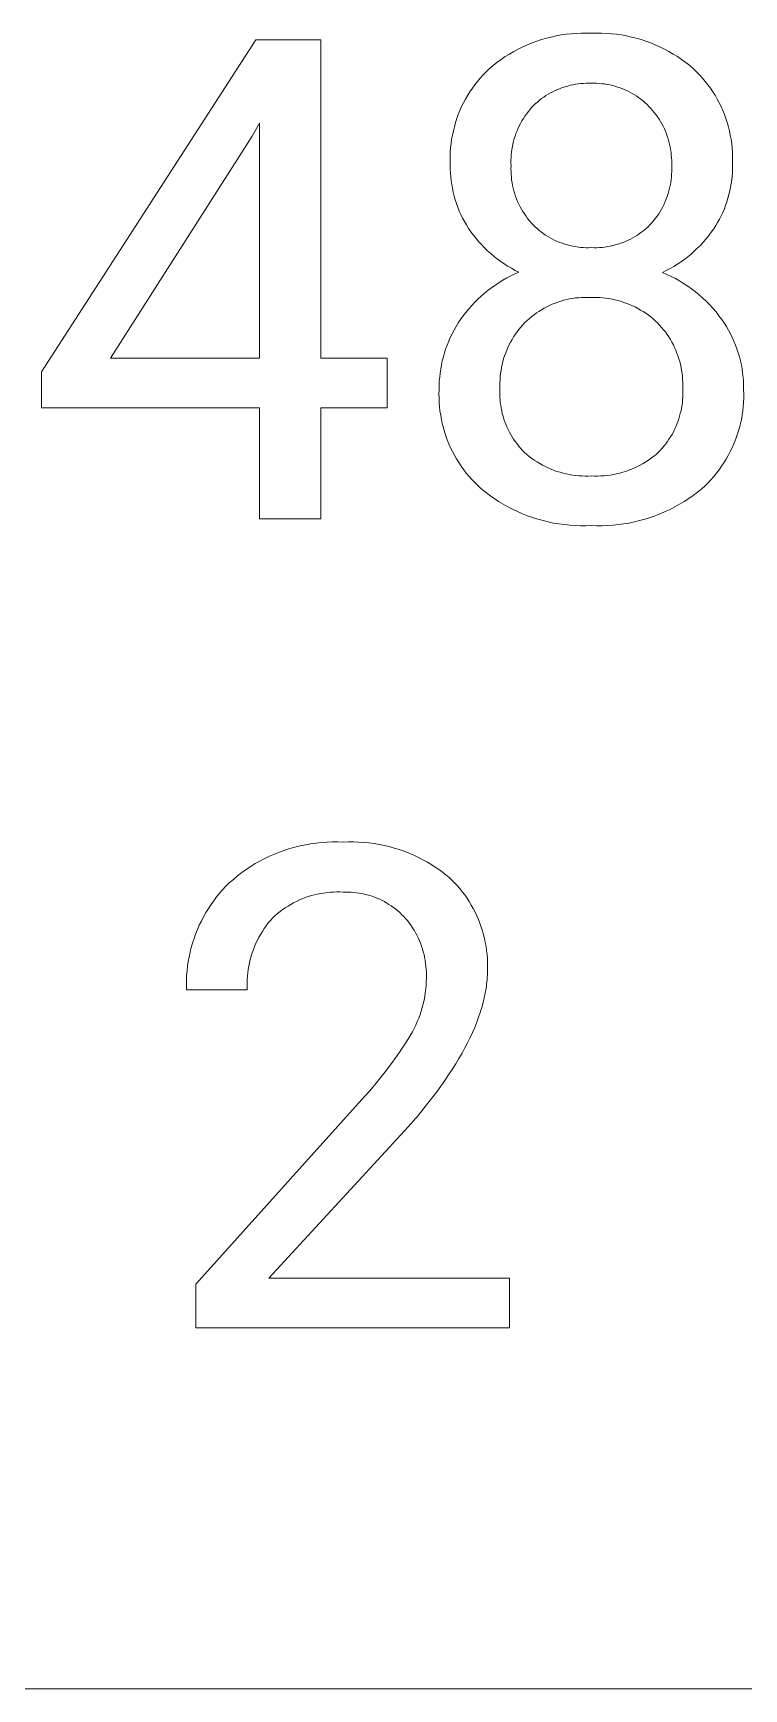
# Model space of a CAD drawing. Header units: millimetres. Extents: x 0 to 3480, y 0 to 2432.
# Drawn here: x 2770.2 to 2819.2, y 194.6 to 308.4 of the extents above; entities that cross this region are included whole.
import ezdxf

# ---------------------------------------------------------------- set-up
doc = ezdxf.new("R2010")
doc.units = ezdxf.units.MM
doc.header["$MEASUREMENT"] = 0
doc.layers.add('Domyślny', color=7, linetype='Continuous', true_color=0x000000)

msp = doc.modelspace()

# ---------------------------------------------------------------- linework, layer by layer
at = {"layer": 'Domyślny', "color": 18, "lineweight": 15, "true_color": 0x000000}
for p, q in [((2770.81, 285.15), (2785.57, 307.99)), ((2785.57, 307.99), (2790.03, 307.99)), ((2790.03, 307.99), (2790.03, 286.1)), ((2803.94, 307.5), (2804.26, 307.64)), ((2804.26, 307.64), (2804.58, 307.78)), ((2804.58, 307.78), (2804.9, 307.89)), ((2804.9, 307.89), (2805.23, 308)), ((2805.23, 308), (2805.57, 308.1)), ((2805.57, 308.1), (2805.9, 308.18)), ((2805.9, 308.18), (2806.24, 308.26)), ((2806.24, 308.26), (2806.58, 308.32)), ((2806.58, 308.32), (2806.93, 308.37)), ((2806.93, 308.37), (2807.27, 308.41)), ((2807.27, 308.41), (2807.62, 308.43)), ((2807.62, 308.43), (2807.96, 308.45)), ((2807.96, 308.45), (2808.31, 308.45)), ((2808.31, 308.45), (2808.66, 308.44)), ((2808.66, 308.44), (2809, 308.45)), ((2809, 308.45), (2809.35, 308.45)), ((2809.35, 308.45), (2809.7, 308.43)), ((2809.7, 308.43), (2810.04, 308.41)), ((2810.04, 308.41), (2810.39, 308.37)), ((2810.39, 308.37), (2810.73, 308.32)), ((2810.73, 308.32), (2811.07, 308.26)), ((2811.07, 308.26), (2811.41, 308.18)), ((2811.41, 308.18), (2811.75, 308.1)), ((2811.75, 308.1), (2812.08, 308)), ((2812.08, 308), (2812.41, 307.89)), ((2812.41, 307.89), (2812.74, 307.77)), ((2812.74, 307.77), (2813.06, 307.64)), ((2813.06, 307.64), (2813.37, 307.5)), ((2801.89, 306.22), (2802.16, 306.43)), ((2802.16, 306.43), (2802.44, 306.63)), ((2802.44, 306.63), (2802.73, 306.83)), ((2802.73, 306.83), (2803.02, 307.01)), ((2803.02, 307.01), (2803.32, 307.19)), ((2803.32, 307.19), (2803.63, 307.35)), ((2803.63, 307.35), (2803.94, 307.5)), ((2813.37, 307.5), (2813.69, 307.35)), ((2813.69, 307.35), (2813.99, 307.19)), ((2813.99, 307.19), (2814.29, 307.01)), ((2814.29, 307.01), (2814.59, 306.83)), ((2814.59, 306.83), (2814.87, 306.63)), ((2814.87, 306.63), (2815.15, 306.43)), ((2815.15, 306.43), (2815.43, 306.22)), ((2800.82, 305.13), (2801.01, 305.36)), ((2801.01, 305.36), (2801.21, 305.58)), ((2801.21, 305.58), (2801.41, 305.79)), ((2801.41, 305.79), (2801.62, 305.99)), ((2801.62, 305.99), (2801.89, 306.22)), ((2815.43, 306.22), (2815.69, 305.99)), ((2815.69, 305.99), (2815.9, 305.79)), ((2815.9, 305.79), (2816.11, 305.58)), ((2816.11, 305.58), (2816.31, 305.36)), ((2816.31, 305.36), (2816.49, 305.13)), ((2800, 303.91), (2800.15, 304.17)), ((2800.15, 304.17), (2800.3, 304.42)), ((2800.3, 304.42), (2800.47, 304.66)), ((2800.47, 304.66), (2800.64, 304.9)), ((2800.64, 304.9), (2800.82, 305.13)), ((2805.53, 304.15), (2805.38, 304.05)), ((2805.68, 304.25), (2805.53, 304.15)), ((2805.84, 304.34), (2805.68, 304.25)), ((2806, 304.42), (2805.84, 304.34)), ((2806.17, 304.5), (2806, 304.42)), ((2806.34, 304.58), (2806.17, 304.5)), ((2806.51, 304.64), (2806.34, 304.58)), ((2806.68, 304.71), (2806.51, 304.64)), ((2806.85, 304.76), (2806.68, 304.71)), ((2807.03, 304.81), (2806.85, 304.76)), ((2807.2, 304.86), (2807.03, 304.81)), ((2807.38, 304.9), (2807.2, 304.86)), ((2807.56, 304.93), (2807.38, 304.9)), ((2807.74, 304.96), (2807.56, 304.93)), ((2807.93, 304.98), (2807.74, 304.96)), ((2808.11, 304.99), (2807.93, 304.98)), ((2808.29, 305), (2808.11, 304.99)), ((2808.47, 305), (2808.29, 305)), ((2808.66, 305), (2808.47, 305)), ((2808.84, 305), (2808.66, 305)), ((2809.02, 305), (2808.84, 305)), ((2809.21, 304.99), (2809.02, 305)), ((2809.39, 304.97), (2809.21, 304.99)), ((2809.57, 304.95), (2809.39, 304.97)), ((2809.75, 304.92), (2809.57, 304.95)), ((2809.93, 304.89), (2809.75, 304.92)), ((2810.11, 304.85), (2809.93, 304.89)), ((2810.29, 304.8), (2810.11, 304.85)), ((2810.46, 304.74), (2810.29, 304.8)), ((2810.64, 304.69), (2810.46, 304.74)), ((2810.81, 304.62), (2810.64, 304.69)), ((2810.98, 304.55), (2810.81, 304.62)), ((2811.14, 304.47), (2810.98, 304.55)), ((2811.31, 304.39), (2811.14, 304.47)), ((2811.47, 304.3), (2811.31, 304.39)), ((2811.62, 304.21), (2811.47, 304.3)), ((2811.78, 304.11), (2811.62, 304.21)), ((2811.93, 304), (2811.78, 304.11)), ((2816.49, 305.13), (2816.68, 304.9)), ((2816.68, 304.9), (2816.85, 304.66)), ((2816.85, 304.66), (2817.01, 304.42)), ((2817.01, 304.42), (2817.17, 304.17)), ((2817.17, 304.17), (2817.32, 303.91)), ((2799.5, 302.85), (2799.61, 303.12)), ((2799.61, 303.12), (2799.73, 303.39)), ((2799.73, 303.39), (2799.86, 303.65)), ((2799.86, 303.65), (2800, 303.91)), ((2804.3, 303.04), (2804.19, 302.88)), ((2804.42, 303.18), (2804.3, 303.04)), ((2804.54, 303.33), (2804.42, 303.18)), ((2804.67, 303.47), (2804.54, 303.33)), ((2804.8, 303.59), (2804.67, 303.47)), ((2804.94, 303.71), (2804.8, 303.59)), ((2805.08, 303.83), (2804.94, 303.71)), ((2805.23, 303.94), (2805.08, 303.83)), ((2805.38, 304.05), (2805.23, 303.94)), ((2812.07, 303.9), (2811.93, 304)), ((2812.22, 303.78), (2812.07, 303.9)), ((2812.36, 303.66), (2812.22, 303.78)), ((2812.49, 303.54), (2812.36, 303.66)), ((2812.62, 303.41), (2812.49, 303.54)), ((2812.75, 303.27), (2812.62, 303.41)), ((2812.87, 303.13), (2812.75, 303.27)), ((2812.99, 302.98), (2812.87, 303.13)), ((2813.1, 302.84), (2812.99, 302.98)), ((2817.32, 303.91), (2817.46, 303.65)), ((2817.46, 303.65), (2817.58, 303.39)), ((2817.58, 303.39), (2817.7, 303.12)), ((2817.7, 303.12), (2817.81, 302.85)), ((2785.82, 302.26), (2785.32, 301.35)), ((2785.82, 286.1), (2785.82, 302.26)), ((2799.16, 301.72), (2799.23, 302.01)), ((2799.23, 302.01), (2799.31, 302.29)), ((2799.31, 302.29), (2799.4, 302.57)), ((2799.4, 302.57), (2799.5, 302.85)), ((2803.62, 301.9), (2803.54, 301.73)), ((2803.7, 302.07), (2803.62, 301.9)), ((2803.79, 302.24), (2803.7, 302.07)), ((2803.88, 302.41), (2803.79, 302.24)), ((2803.98, 302.57), (2803.88, 302.41)), ((2804.08, 302.73), (2803.98, 302.57)), ((2804.19, 302.88), (2804.08, 302.73)), ((2813.21, 302.68), (2813.1, 302.84)), ((2813.32, 302.53), (2813.21, 302.68)), ((2813.41, 302.37), (2813.32, 302.53)), ((2813.51, 302.2), (2813.41, 302.37)), ((2813.59, 302.04), (2813.51, 302.2)), ((2813.68, 301.87), (2813.59, 302.04)), ((2813.75, 301.7), (2813.68, 301.87)), ((2817.81, 302.85), (2817.92, 302.57)), ((2817.92, 302.57), (2818.01, 302.29)), ((2818.01, 302.29), (2818.09, 302.01)), ((2818.09, 302.01), (2818.16, 301.72)), ((2785.32, 301.35), (2775.56, 286.1)), ((2798.97, 300.56), (2799, 300.85)), ((2799, 300.85), (2799.04, 301.15)), ((2799.04, 301.15), (2799.1, 301.44)), ((2799.1, 301.44), (2799.16, 301.72)), ((2803.26, 300.82), (2803.22, 300.64)), ((2803.3, 301.01), (2803.26, 300.82)), ((2803.35, 301.19), (2803.3, 301.01)), ((2803.41, 301.37), (2803.35, 301.19)), ((2803.47, 301.55), (2803.41, 301.37)), ((2803.54, 301.73), (2803.47, 301.55)), ((2813.82, 301.52), (2813.75, 301.7)), ((2813.88, 301.35), (2813.82, 301.52)), ((2813.94, 301.17), (2813.88, 301.35)), ((2813.99, 300.99), (2813.94, 301.17)), ((2814.04, 300.81), (2813.99, 300.99)), ((2814.08, 300.62), (2814.04, 300.81)), ((2818.16, 301.72), (2818.22, 301.44)), ((2818.22, 301.44), (2818.27, 301.15)), ((2818.27, 301.15), (2818.32, 300.86)), ((2818.32, 300.86), (2818.35, 300.56)), ((2798.94, 299.98), (2798.95, 300.27)), ((2798.94, 299.68), (2798.94, 299.98)), ((2798.95, 299.39), (2798.94, 299.68)), ((2798.95, 300.27), (2798.97, 300.56)), ((2803.13, 299.89), (2803.12, 299.7)), ((2803.12, 299.7), (2803.12, 299.51)), ((2803.14, 300.07), (2803.13, 299.89)), ((2803.16, 300.26), (2803.14, 300.07)), ((2803.19, 300.45), (2803.16, 300.26)), ((2803.22, 300.64), (2803.19, 300.45)), ((2814.11, 300.44), (2814.08, 300.62)), ((2814.14, 300.25), (2814.11, 300.44)), ((2814.16, 300.07), (2814.14, 300.25)), ((2814.18, 299.88), (2814.16, 300.07)), ((2814.19, 299.69), (2814.18, 299.88)), ((2814.19, 299.5), (2814.19, 299.69)), ((2818.35, 300.56), (2818.37, 300.27)), ((2818.37, 300.27), (2818.38, 299.98)), ((2818.38, 299.68), (2818.37, 299.39)), ((2818.38, 299.98), (2818.38, 299.68)), ((2798.95, 299.12), (2798.95, 299.39)), ((2798.96, 298.84), (2798.95, 299.12)), ((2798.98, 298.57), (2798.96, 298.84)), ((2799.01, 298.3), (2798.98, 298.57)), ((2803.12, 299.51), (2803.13, 299.32)), ((2803.13, 299.32), (2803.12, 299.12)), ((2803.12, 299.12), (2803.13, 298.93)), ((2803.13, 298.93), (2803.13, 298.74)), ((2803.13, 298.74), (2803.15, 298.54)), ((2803.15, 298.54), (2803.17, 298.35)), ((2814.15, 298.35), (2814.17, 298.54)), ((2814.17, 298.54), (2814.18, 298.74)), ((2814.18, 298.74), (2814.19, 298.93)), ((2814.19, 299.32), (2814.19, 299.5)), ((2814.19, 299.12), (2814.19, 299.32)), ((2814.19, 298.93), (2814.19, 299.12)), ((2818.34, 298.61), (2818.32, 298.36)), ((2818.36, 298.87), (2818.34, 298.61)), ((2818.37, 299.13), (2818.36, 298.87)), ((2818.37, 299.39), (2818.37, 299.13)), ((2799.05, 298.04), (2799.01, 298.3)), ((2799.09, 297.77), (2799.05, 298.04)), ((2799.15, 297.5), (2799.09, 297.77)), ((2799.22, 297.24), (2799.15, 297.5)), ((2803.17, 298.35), (2803.2, 298.16)), ((2803.2, 298.16), (2803.24, 297.97)), ((2803.24, 297.97), (2803.28, 297.78)), ((2803.28, 297.78), (2803.33, 297.59)), ((2803.33, 297.59), (2803.38, 297.4)), ((2803.38, 297.4), (2803.44, 297.22)), ((2813.88, 297.22), (2813.94, 297.41)), ((2813.94, 297.41), (2813.99, 297.59)), ((2813.99, 297.59), (2814.04, 297.78)), ((2814.04, 297.78), (2814.08, 297.97)), ((2814.08, 297.97), (2814.12, 298.16)), ((2814.12, 298.16), (2814.15, 298.35)), ((2818.13, 297.34), (2818.06, 297.09)), ((2818.19, 297.59), (2818.13, 297.34)), ((2818.24, 297.85), (2818.19, 297.59)), ((2818.28, 298.1), (2818.24, 297.85)), ((2818.32, 298.36), (2818.28, 298.1)), ((2799.29, 296.98), (2799.22, 297.24)), ((2799.38, 296.72), (2799.29, 296.98)), ((2799.47, 296.47), (2799.38, 296.72)), ((2799.57, 296.21), (2799.47, 296.47)), ((2799.68, 295.97), (2799.57, 296.21)), ((2803.44, 297.22), (2803.51, 297.04)), ((2803.51, 297.04), (2803.58, 296.86)), ((2803.58, 296.86), (2803.67, 296.68)), ((2803.67, 296.68), (2803.75, 296.51)), ((2803.75, 296.51), (2803.84, 296.34)), ((2803.84, 296.34), (2803.94, 296.17)), ((2803.94, 296.17), (2804.05, 296.01)), ((2813.29, 296.01), (2813.39, 296.17)), ((2813.39, 296.17), (2813.48, 296.34)), ((2813.48, 296.34), (2813.58, 296.51)), ((2813.58, 296.51), (2813.66, 296.69)), ((2813.66, 296.69), (2813.74, 296.86)), ((2813.74, 296.86), (2813.81, 297.04)), ((2813.81, 297.04), (2813.88, 297.22)), ((2817.7, 296.12), (2817.6, 295.89)), ((2817.81, 296.36), (2817.7, 296.12)), ((2817.9, 296.6), (2817.81, 296.36)), ((2817.98, 296.85), (2817.9, 296.6)), ((2818.06, 297.09), (2817.98, 296.85)), ((2799.8, 295.72), (2799.68, 295.97)), ((2799.93, 295.48), (2799.8, 295.72)), ((2800.07, 295.25), (2799.93, 295.48)), ((2800.21, 295.02), (2800.07, 295.25)), ((2800.37, 294.78), (2800.21, 295.02)), ((2804.05, 296.01), (2804.16, 295.85)), ((2804.16, 295.85), (2804.27, 295.69)), ((2804.27, 295.69), (2804.39, 295.54)), ((2804.39, 295.54), (2804.52, 295.39)), ((2804.52, 295.39), (2804.65, 295.25)), ((2804.65, 295.25), (2804.78, 295.12)), ((2804.78, 295.12), (2804.92, 295)), ((2804.92, 295), (2805.06, 294.88)), ((2812.28, 294.88), (2812.42, 295)), ((2812.42, 295), (2812.56, 295.12)), ((2812.56, 295.12), (2812.69, 295.25)), ((2812.69, 295.25), (2812.82, 295.39)), ((2812.82, 295.39), (2812.94, 295.54)), ((2812.94, 295.54), (2813.06, 295.69)), ((2813.06, 295.69), (2813.18, 295.85)), ((2813.18, 295.85), (2813.29, 296.01)), ((2817.08, 294.99), (2816.91, 294.75)), ((2817.22, 295.21), (2817.08, 294.99)), ((2817.35, 295.43), (2817.22, 295.21)), ((2817.48, 295.66), (2817.35, 295.43)), ((2817.6, 295.89), (2817.48, 295.66)), ((2800.55, 294.54), (2800.37, 294.78)), ((2800.73, 294.32), (2800.55, 294.54)), ((2800.91, 294.09), (2800.73, 294.32)), ((2801.11, 293.88), (2800.91, 294.09)), ((2801.31, 293.67), (2801.11, 293.88)), ((2805.06, 294.88), (2805.2, 294.77)), ((2805.2, 294.77), (2805.35, 294.66)), ((2805.35, 294.66), (2805.51, 294.55)), ((2805.51, 294.55), (2805.66, 294.46)), ((2805.66, 294.46), (2805.82, 294.36)), ((2805.82, 294.36), (2805.98, 294.28)), ((2805.98, 294.28), (2806.15, 294.19)), ((2806.15, 294.19), (2806.32, 294.12)), ((2806.32, 294.12), (2806.49, 294.05)), ((2806.49, 294.05), (2806.66, 293.99)), ((2806.66, 293.99), (2806.84, 293.93)), ((2806.84, 293.93), (2807.01, 293.88)), ((2807.01, 293.88), (2807.19, 293.83)), ((2810.13, 293.83), (2810.31, 293.88)), ((2810.31, 293.88), (2810.49, 293.93)), ((2810.49, 293.93), (2810.66, 293.99)), ((2810.66, 293.99), (2810.84, 294.05)), ((2810.84, 294.05), (2811.01, 294.12)), ((2811.01, 294.12), (2811.18, 294.2)), ((2811.18, 294.2), (2811.34, 294.28)), ((2811.34, 294.28), (2811.51, 294.36)), ((2811.51, 294.36), (2811.67, 294.46)), ((2811.67, 294.46), (2811.83, 294.55)), ((2811.83, 294.55), (2811.98, 294.66)), ((2811.98, 294.66), (2812.13, 294.77)), ((2812.13, 294.77), (2812.28, 294.88)), ((2816.16, 293.85), (2815.95, 293.65)), ((2816.36, 294.07), (2816.16, 293.85)), ((2816.55, 294.29), (2816.36, 294.07)), ((2816.74, 294.52), (2816.55, 294.29)), ((2816.91, 294.75), (2816.74, 294.52)), ((2801.52, 293.47), (2801.31, 293.67)), ((2801.74, 293.28), (2801.52, 293.47)), ((2801.96, 293.09), (2801.74, 293.28)), ((2802.19, 292.91), (2801.96, 293.09)), ((2802.42, 292.74), (2802.19, 292.91)), ((2802.66, 292.57), (2802.42, 292.74)), ((2807.19, 293.83), (2807.37, 293.79)), ((2807.37, 293.79), (2807.55, 293.76)), ((2807.55, 293.76), (2807.74, 293.73)), ((2807.74, 293.73), (2807.92, 293.71)), ((2807.92, 293.71), (2808.1, 293.7)), ((2808.1, 293.7), (2808.29, 293.69)), ((2808.29, 293.69), (2808.47, 293.69)), ((2808.47, 293.69), (2808.66, 293.7)), ((2808.66, 293.7), (2808.84, 293.69)), ((2808.84, 293.69), (2809.03, 293.69)), ((2809.03, 293.69), (2809.21, 293.7)), ((2809.21, 293.7), (2809.4, 293.71)), ((2809.4, 293.71), (2809.58, 293.73)), ((2809.58, 293.73), (2809.77, 293.76)), ((2809.77, 293.76), (2809.95, 293.79)), ((2809.95, 293.79), (2810.13, 293.83)), ((2814.82, 292.71), (2814.58, 292.55)), ((2815.06, 292.88), (2814.82, 292.71)), ((2815.29, 293.06), (2815.06, 292.88)), ((2815.52, 293.25), (2815.29, 293.06)), ((2815.74, 293.44), (2815.52, 293.25)), ((2815.95, 293.65), (2815.74, 293.44)), ((2802.57, 291.45), (2802.84, 291.61)), ((2802.91, 292.42), (2802.66, 292.57)), ((2802.84, 291.61), (2803.11, 291.75)), ((2803.16, 292.27), (2802.91, 292.42)), ((2803.11, 291.75), (2803.39, 291.88)), ((2803.41, 292.13), (2803.16, 292.27)), ((2803.39, 291.88), (2803.67, 292)), ((2803.67, 292), (2803.41, 292.13)), ((2813.81, 292.11), (2813.55, 291.98)), ((2813.55, 291.98), (2813.85, 291.85)), ((2814.07, 292.25), (2813.81, 292.11)), ((2813.85, 291.85), (2814.15, 291.71)), ((2814.33, 292.39), (2814.07, 292.25)), ((2814.15, 291.71), (2814.44, 291.56)), ((2814.58, 292.55), (2814.33, 292.39)), ((2801.08, 290.36), (2801.31, 290.57)), ((2801.31, 290.57), (2801.55, 290.76)), ((2801.55, 290.76), (2801.8, 290.95)), ((2801.8, 290.95), (2802.05, 291.12)), ((2802.05, 291.12), (2802.31, 291.29)), ((2802.31, 291.29), (2802.57, 291.45)), ((2814.44, 291.56), (2814.73, 291.4)), ((2814.73, 291.4), (2815.01, 291.22)), ((2815.01, 291.22), (2815.29, 291.04)), ((2815.29, 291.04), (2815.56, 290.85)), ((2815.56, 290.85), (2815.82, 290.65)), ((2815.82, 290.65), (2816.08, 290.44)), ((2816.08, 290.44), (2816.32, 290.22)), ((2800.02, 289.24), (2800.22, 289.48)), ((2800.22, 289.48), (2800.42, 289.71)), ((2800.42, 289.71), (2800.63, 289.94)), ((2800.63, 289.94), (2800.85, 290.15)), ((2800.85, 290.15), (2801.08, 290.36)), ((2805.05, 289.31), (2804.88, 289.2)), ((2805.23, 289.42), (2805.05, 289.31)), ((2805.41, 289.53), (2805.23, 289.42)), ((2805.6, 289.62), (2805.41, 289.53)), ((2805.78, 289.71), (2805.6, 289.62)), ((2805.97, 289.8), (2805.78, 289.71)), ((2806.17, 289.88), (2805.97, 289.8)), ((2806.36, 289.95), (2806.17, 289.88)), ((2806.56, 290.01), (2806.36, 289.95)), ((2806.76, 290.07), (2806.56, 290.01)), ((2806.96, 290.12), (2806.76, 290.07)), ((2807.16, 290.16), (2806.96, 290.12)), ((2807.37, 290.2), (2807.16, 290.16)), ((2807.57, 290.23), (2807.37, 290.2)), ((2807.78, 290.25), (2807.57, 290.23)), ((2807.99, 290.26), (2807.78, 290.25)), ((2808.2, 290.27), (2807.99, 290.26)), ((2808.4, 290.27), (2808.2, 290.27)), ((2808.61, 290.27), (2808.4, 290.27)), ((2808.82, 290.27), (2808.61, 290.27)), ((2809.03, 290.27), (2808.82, 290.27)), ((2809.24, 290.26), (2809.03, 290.27)), ((2809.45, 290.24), (2809.24, 290.26)), ((2809.66, 290.22), (2809.45, 290.24)), ((2809.87, 290.19), (2809.66, 290.22)), ((2810.08, 290.15), (2809.87, 290.19)), ((2810.28, 290.11), (2810.08, 290.15)), ((2810.49, 290.05), (2810.28, 290.11)), ((2810.69, 290), (2810.49, 290.05)), ((2810.89, 289.93), (2810.69, 290)), ((2811.09, 289.86), (2810.89, 289.93)), ((2811.29, 289.78), (2811.09, 289.86)), ((2811.48, 289.7), (2811.29, 289.78)), ((2811.67, 289.61), (2811.48, 289.7)), ((2811.86, 289.51), (2811.67, 289.61)), ((2812.04, 289.4), (2811.86, 289.51)), ((2812.22, 289.29), (2812.04, 289.4)), ((2812.4, 289.18), (2812.22, 289.29)), ((2816.32, 290.22), (2816.56, 290)), ((2816.56, 290), (2816.8, 289.76)), ((2816.8, 289.76), (2817.02, 289.52)), ((2817.02, 289.52), (2817.24, 289.27)), ((2799.21, 288.02), (2799.35, 288.27)), ((2799.35, 288.27), (2799.5, 288.51)), ((2799.5, 288.51), (2799.65, 288.75)), ((2799.65, 288.75), (2799.83, 289)), ((2799.83, 289), (2800.02, 289.24)), ((2803.8, 288.23), (2803.67, 288.07)), ((2803.94, 288.39), (2803.8, 288.23)), ((2804.08, 288.54), (2803.94, 288.39)), ((2804.23, 288.68), (2804.08, 288.54)), ((2804.39, 288.82), (2804.23, 288.68)), ((2804.55, 288.95), (2804.39, 288.82)), ((2804.71, 289.08), (2804.55, 288.95)), ((2804.88, 289.2), (2804.71, 289.08)), ((2812.57, 289.06), (2812.4, 289.18)), ((2812.74, 288.93), (2812.57, 289.06)), ((2812.9, 288.8), (2812.74, 288.93)), ((2813.06, 288.66), (2812.9, 288.8)), ((2813.21, 288.52), (2813.06, 288.66)), ((2813.35, 288.37), (2813.21, 288.52)), ((2813.49, 288.21), (2813.35, 288.37)), ((2813.62, 288.05), (2813.49, 288.21)), ((2817.24, 289.27), (2817.44, 289.01)), ((2817.44, 289.01), (2817.64, 288.75)), ((2817.64, 288.75), (2817.8, 288.51)), ((2817.8, 288.51), (2817.95, 288.27)), ((2817.95, 288.27), (2818.09, 288.02)), ((2798.73, 286.99), (2798.84, 287.25)), ((2798.84, 287.25), (2798.95, 287.51)), ((2798.95, 287.51), (2799.07, 287.77)), ((2799.07, 287.77), (2799.21, 288.02)), ((2803.01, 287.02), (2802.92, 286.83)), ((2803.1, 287.2), (2803.01, 287.02)), ((2803.21, 287.38), (2803.1, 287.2)), ((2803.31, 287.56), (2803.21, 287.38)), ((2803.43, 287.73), (2803.31, 287.56)), ((2803.55, 287.9), (2803.43, 287.73)), ((2803.67, 288.07), (2803.55, 287.9)), ((2813.75, 287.89), (2813.62, 288.05)), ((2813.87, 287.72), (2813.75, 287.89)), ((2813.99, 287.55), (2813.87, 287.72)), ((2814.1, 287.37), (2813.99, 287.55)), ((2814.2, 287.19), (2814.1, 287.37)), ((2814.3, 287.01), (2814.2, 287.19)), ((2818.09, 288.02), (2818.23, 287.77)), ((2818.23, 287.77), (2818.35, 287.52)), ((2818.35, 287.52), (2818.47, 287.26)), ((2818.47, 287.26), (2818.58, 286.99)), ((2775.56, 286.1), (2785.82, 286.1)), ((2790.03, 286.1), (2794.61, 286.1)), ((2794.61, 286.1), (2794.61, 282.68)), ((2798.34, 285.62), (2798.4, 285.9)), ((2798.4, 285.9), (2798.47, 286.18)), ((2798.47, 286.18), (2798.55, 286.45)), ((2798.55, 286.45), (2798.63, 286.72)), ((2798.63, 286.72), (2798.73, 286.99)), ((2802.62, 286.06), (2802.57, 285.86)), ((2802.69, 286.25), (2802.62, 286.06)), ((2802.76, 286.45), (2802.69, 286.25)), ((2802.83, 286.64), (2802.76, 286.45)), ((2802.92, 286.83), (2802.83, 286.64)), ((2814.39, 286.82), (2814.3, 287.01)), ((2814.47, 286.63), (2814.39, 286.82)), ((2814.55, 286.44), (2814.47, 286.63)), ((2814.62, 286.25), (2814.55, 286.44)), ((2814.68, 286.05), (2814.62, 286.25)), ((2814.74, 285.85), (2814.68, 286.05)), ((2818.58, 286.99), (2818.68, 286.73)), ((2818.68, 286.73), (2818.77, 286.45)), ((2818.77, 286.45), (2818.85, 286.18)), ((2818.85, 286.18), (2818.92, 285.9)), ((2818.92, 285.9), (2818.98, 285.63)), ((2770.81, 282.68), (2770.81, 285.15)), ((2798.19, 284.5), (2798.22, 284.78)), ((2798.22, 284.78), (2798.25, 285.06)), ((2798.25, 285.06), (2798.29, 285.34)), ((2798.29, 285.34), (2798.34, 285.62)), ((2802.39, 284.84), (2802.37, 284.63)), ((2802.41, 285.04), (2802.39, 284.84)), ((2802.44, 285.25), (2802.41, 285.04)), ((2802.47, 285.45), (2802.44, 285.25)), ((2802.52, 285.66), (2802.47, 285.45)), ((2802.57, 285.86), (2802.52, 285.66)), ((2814.79, 285.65), (2814.74, 285.85)), ((2814.84, 285.45), (2814.79, 285.65)), ((2814.87, 285.25), (2814.84, 285.45)), ((2814.9, 285.04), (2814.87, 285.25)), ((2814.93, 284.83), (2814.9, 285.04)), ((2814.94, 284.63), (2814.93, 284.83)), ((2818.98, 285.63), (2819.03, 285.35)), ((2819.03, 285.35), (2819.07, 285.06)), ((2819.07, 285.06), (2819.1, 284.78)), ((2819.1, 284.78), (2819.12, 284.5)), ((2798.17, 283.63), (2798.18, 283.93)), ((2798.18, 283.34), (2798.17, 283.63)), ((2798.18, 284.21), (2798.19, 284.5)), ((2798.18, 283.93), (2798.18, 284.21)), ((2802.37, 284.63), (2802.36, 284.42)), ((2802.36, 284.42), (2802.36, 284.21)), ((2802.36, 284.21), (2802.36, 284.01)), ((2802.36, 284.01), (2802.36, 283.81)), ((2802.36, 283.81), (2802.36, 283.62)), ((2802.36, 283.62), (2802.36, 283.43)), ((2814.95, 284.42), (2814.94, 284.63)), ((2814.96, 284.21), (2814.95, 284.42)), ((2814.95, 284.01), (2814.96, 284.21)), ((2814.96, 283.81), (2814.95, 284.01)), ((2814.95, 283.43), (2814.96, 283.62)), ((2814.96, 283.62), (2814.96, 283.81)), ((2819.12, 284.5), (2819.13, 284.21)), ((2819.13, 284.21), (2819.13, 283.93)), ((2819.13, 283.93), (2819.14, 283.63)), ((2819.14, 283.63), (2819.14, 283.34)), ((2785.82, 282.68), (2770.81, 282.68)), ((2785.82, 275.03), (2785.82, 282.68)), ((2794.61, 282.68), (2790.03, 282.68)), ((2790.03, 282.68), (2790.03, 275.03)), ((2798.19, 283.05), (2798.18, 283.34)), ((2798.21, 282.75), (2798.19, 283.05)), ((2798.24, 282.46), (2798.21, 282.75)), ((2798.29, 282.17), (2798.24, 282.46)), ((2802.36, 283.43), (2802.37, 283.23)), ((2802.37, 283.23), (2802.39, 283.04)), ((2802.39, 283.04), (2802.42, 282.85)), ((2802.42, 282.85), (2802.45, 282.65)), ((2802.45, 282.65), (2802.49, 282.46)), ((2802.49, 282.46), (2802.53, 282.27)), ((2814.78, 282.28), (2814.83, 282.47)), ((2814.83, 282.47), (2814.87, 282.66)), ((2814.87, 282.66), (2814.9, 282.85)), ((2814.9, 282.85), (2814.92, 283.04)), ((2814.92, 283.04), (2814.94, 283.23)), ((2814.94, 283.23), (2814.95, 283.43)), ((2819.08, 282.46), (2819.03, 282.17)), ((2819.11, 282.75), (2819.08, 282.46)), ((2819.13, 283.04), (2819.11, 282.75)), ((2819.14, 283.34), (2819.13, 283.04)), ((2798.34, 281.88), (2798.29, 282.17)), ((2798.4, 281.6), (2798.34, 281.88)), ((2798.47, 281.31), (2798.4, 281.6)), ((2802.53, 282.27), (2802.58, 282.09)), ((2802.58, 282.09), (2802.64, 281.9)), ((2802.64, 281.9), (2802.7, 281.72)), ((2802.7, 281.72), (2802.77, 281.54)), ((2802.77, 281.54), (2802.85, 281.36)), ((2802.85, 281.36), (2802.93, 281.18)), ((2814.39, 281.19), (2814.47, 281.36)), ((2814.47, 281.36), (2814.54, 281.54)), ((2814.54, 281.54), (2814.61, 281.72)), ((2814.61, 281.72), (2814.68, 281.91)), ((2814.68, 281.91), (2814.73, 282.09)), ((2814.73, 282.09), (2814.78, 282.28)), ((2818.92, 281.59), (2818.85, 281.31)), ((2818.98, 281.88), (2818.92, 281.59)), ((2819.03, 282.17), (2818.98, 281.88)), ((2798.55, 281.03), (2798.47, 281.31)), ((2798.64, 280.75), (2798.55, 281.03)), ((2798.74, 280.47), (2798.64, 280.75)), ((2798.85, 280.2), (2798.74, 280.47)), ((2798.97, 279.93), (2798.85, 280.2)), ((2802.93, 281.18), (2803.02, 281.01)), ((2803.02, 281.01), (2803.11, 280.84)), ((2803.11, 280.84), (2803.21, 280.67)), ((2803.21, 280.67), (2803.31, 280.51)), ((2803.31, 280.51), (2803.42, 280.35)), ((2803.42, 280.35), (2803.54, 280.19)), ((2803.54, 280.19), (2803.66, 280.04)), ((2813.66, 280.05), (2813.78, 280.2)), ((2813.78, 280.2), (2813.89, 280.35)), ((2813.89, 280.35), (2814, 280.51)), ((2814, 280.51), (2814.11, 280.68)), ((2814.11, 280.68), (2814.21, 280.84)), ((2814.21, 280.84), (2814.3, 281.01)), ((2814.3, 281.01), (2814.39, 281.19)), ((2818.47, 280.19), (2818.35, 279.93)), ((2818.58, 280.47), (2818.47, 280.19)), ((2818.68, 280.74), (2818.58, 280.47)), ((2818.77, 281.02), (2818.68, 280.74)), ((2818.85, 281.31), (2818.77, 281.02)), ((2799.1, 279.67), (2798.97, 279.93)), ((2799.24, 279.41), (2799.1, 279.67)), ((2799.38, 279.16), (2799.24, 279.41)), ((2799.54, 278.91), (2799.38, 279.16)), ((2803.66, 280.04), (2803.78, 279.89)), ((2803.78, 279.89), (2803.91, 279.74)), ((2803.91, 279.74), (2804.05, 279.6)), ((2804.05, 279.6), (2804.21, 279.46)), ((2804.21, 279.46), (2804.38, 279.32)), ((2804.38, 279.32), (2804.55, 279.19)), ((2804.55, 279.19), (2804.73, 279.07)), ((2804.73, 279.07), (2804.92, 278.95)), ((2812.4, 278.96), (2812.58, 279.08)), ((2812.58, 279.08), (2812.76, 279.2)), ((2812.76, 279.2), (2812.94, 279.33)), ((2812.94, 279.33), (2813.11, 279.47)), ((2813.11, 279.47), (2813.27, 279.62)), ((2813.27, 279.62), (2813.4, 279.75)), ((2813.4, 279.75), (2813.53, 279.9)), ((2813.53, 279.9), (2813.66, 280.05)), ((2817.94, 279.15), (2817.78, 278.9)), ((2818.08, 279.4), (2817.94, 279.15)), ((2818.22, 279.66), (2818.08, 279.4)), ((2818.35, 279.93), (2818.22, 279.66)), ((2799.7, 278.66), (2799.54, 278.91)), ((2799.87, 278.42), (2799.7, 278.66)), ((2800.05, 278.19), (2799.87, 278.42)), ((2800.24, 277.96), (2800.05, 278.19)), ((2800.43, 277.74), (2800.24, 277.96)), ((2804.92, 278.95), (2805.1, 278.84)), ((2805.1, 278.84), (2805.29, 278.73)), ((2805.29, 278.73), (2805.49, 278.63)), ((2805.49, 278.63), (2805.68, 278.54)), ((2805.68, 278.54), (2805.88, 278.45)), ((2805.88, 278.45), (2806.09, 278.37)), ((2806.09, 278.37), (2806.29, 278.3)), ((2806.29, 278.3), (2806.5, 278.24)), ((2806.5, 278.24), (2806.71, 278.18)), ((2806.71, 278.18), (2806.92, 278.13)), ((2806.92, 278.13), (2807.14, 278.09)), ((2807.14, 278.09), (2807.35, 278.05)), ((2807.35, 278.05), (2807.57, 278.02)), ((2807.57, 278.02), (2807.79, 278)), ((2807.79, 278), (2808, 277.99)), ((2808, 277.99), (2808.22, 277.98)), ((2808.22, 277.98), (2808.44, 277.98)), ((2808.44, 277.98), (2808.66, 277.99)), ((2808.66, 277.99), (2808.88, 277.98)), ((2808.88, 277.98), (2809.09, 277.98)), ((2809.09, 277.98), (2809.31, 277.99)), ((2809.31, 277.99), (2809.53, 278)), ((2809.53, 278), (2809.75, 278.02)), ((2809.75, 278.02), (2809.96, 278.05)), ((2809.96, 278.05), (2810.18, 278.09)), ((2810.18, 278.09), (2810.39, 278.13)), ((2810.39, 278.13), (2810.61, 278.18)), ((2810.61, 278.18), (2810.82, 278.24)), ((2810.82, 278.24), (2811.02, 278.3)), ((2811.02, 278.3), (2811.23, 278.38)), ((2811.23, 278.38), (2811.43, 278.46)), ((2811.43, 278.46), (2811.63, 278.54)), ((2811.63, 278.54), (2811.83, 278.64)), ((2811.83, 278.64), (2812.02, 278.74)), ((2812.02, 278.74), (2812.22, 278.84)), ((2812.22, 278.84), (2812.4, 278.96)), ((2817.08, 277.95), (2816.89, 277.73)), ((2817.27, 278.18), (2817.08, 277.95)), ((2817.45, 278.41), (2817.27, 278.18)), ((2817.62, 278.65), (2817.45, 278.41)), ((2817.78, 278.9), (2817.62, 278.65)), ((2800.63, 277.53), (2800.43, 277.74)), ((2800.84, 277.32), (2800.63, 277.53)), ((2801.05, 277.12), (2800.84, 277.32)), ((2801.34, 276.89), (2801.05, 277.12)), ((2801.64, 276.66), (2801.34, 276.89)), ((2815.97, 276.88), (2815.67, 276.65)), ((2816.26, 277.11), (2815.97, 276.88)), ((2816.48, 277.31), (2816.26, 277.11)), ((2816.69, 277.52), (2816.48, 277.31)), ((2816.89, 277.73), (2816.69, 277.52)), ((2801.95, 276.45), (2801.64, 276.66)), ((2802.26, 276.24), (2801.95, 276.45)), ((2802.58, 276.05), (2802.26, 276.24)), ((2802.9, 275.87), (2802.58, 276.05)), ((2803.24, 275.7), (2802.9, 275.87)), ((2803.57, 275.54), (2803.24, 275.7)), ((2814.08, 275.69), (2813.74, 275.54)), ((2814.41, 275.86), (2814.08, 275.69)), ((2814.73, 276.05), (2814.41, 275.86)), ((2815.05, 276.24), (2814.73, 276.05)), ((2815.37, 276.44), (2815.05, 276.24)), ((2815.67, 276.65), (2815.37, 276.44)), ((2790.03, 275.03), (2785.82, 275.03)), ((2803.92, 275.39), (2803.57, 275.54)), ((2804.26, 275.25), (2803.92, 275.39)), ((2804.61, 275.13), (2804.26, 275.25)), ((2804.97, 275.02), (2804.61, 275.13)), ((2805.33, 274.92), (2804.97, 275.02)), ((2805.69, 274.83), (2805.33, 274.92)), ((2806.06, 274.75), (2805.69, 274.83)), ((2806.43, 274.69), (2806.06, 274.75)), ((2806.8, 274.64), (2806.43, 274.69)), ((2807.17, 274.6), (2806.8, 274.64)), ((2807.54, 274.57), (2807.17, 274.6)), ((2807.91, 274.56), (2807.54, 274.57)), ((2808.28, 274.56), (2807.91, 274.56)), ((2808.66, 274.57), (2808.28, 274.56)), ((2809.03, 274.56), (2808.66, 274.57)), ((2809.4, 274.56), (2809.03, 274.56)), ((2809.78, 274.58), (2809.4, 274.56)), ((2810.15, 274.6), (2809.78, 274.58)), ((2810.52, 274.64), (2810.15, 274.6)), ((2810.89, 274.69), (2810.52, 274.64)), ((2811.26, 274.75), (2810.89, 274.69)), ((2811.62, 274.83), (2811.26, 274.75)), ((2811.98, 274.92), (2811.62, 274.83)), ((2812.34, 275.02), (2811.98, 274.92)), ((2812.7, 275.13), (2812.34, 275.02)), ((2813.05, 275.25), (2812.7, 275.13)), ((2813.4, 275.39), (2813.05, 275.25)), ((2813.74, 275.54), (2813.4, 275.39)), ((2786.18, 251.67), (2786.51, 251.83)), ((2786.51, 251.83), (2786.85, 251.98)), ((2786.85, 251.98), (2787.2, 252.12)), ((2787.2, 252.12), (2787.55, 252.24)), ((2787.55, 252.24), (2787.9, 252.36)), ((2787.9, 252.36), (2788.26, 252.46)), ((2788.26, 252.46), (2788.62, 252.55)), ((2788.62, 252.55), (2788.98, 252.62)), ((2788.98, 252.62), (2789.35, 252.69)), ((2789.35, 252.69), (2789.72, 252.74)), ((2789.72, 252.74), (2790.09, 252.77)), ((2790.09, 252.77), (2790.46, 252.8)), ((2790.46, 252.8), (2790.83, 252.81)), ((2790.83, 252.81), (2791.2, 252.81)), ((2791.2, 252.81), (2791.57, 252.8)), ((2791.57, 252.8), (2791.93, 252.81)), ((2791.93, 252.81), (2792.28, 252.81)), ((2792.28, 252.81), (2792.64, 252.8)), ((2792.64, 252.8), (2792.99, 252.78)), ((2792.99, 252.78), (2793.35, 252.75)), ((2793.35, 252.75), (2793.7, 252.7)), ((2793.7, 252.7), (2794.05, 252.64)), ((2794.05, 252.64), (2794.4, 252.57)), ((2794.4, 252.57), (2794.75, 252.49)), ((2794.75, 252.49), (2795.09, 252.39)), ((2795.09, 252.39), (2795.43, 252.29)), ((2795.43, 252.29), (2795.77, 252.17)), ((2795.77, 252.17), (2796.1, 252.04)), ((2796.1, 252.04), (2796.43, 251.9)), ((2796.43, 251.9), (2796.75, 251.75)), ((2796.75, 251.75), (2797.07, 251.59)), ((2784.3, 250.48), (2784.6, 250.7)), ((2784.6, 250.7), (2784.9, 250.92)), ((2784.9, 250.92), (2785.21, 251.12)), ((2785.21, 251.12), (2785.53, 251.32)), ((2785.53, 251.32), (2785.85, 251.5)), ((2785.85, 251.5), (2786.18, 251.67)), ((2797.07, 251.59), (2797.38, 251.42)), ((2797.38, 251.42), (2797.68, 251.23)), ((2797.68, 251.23), (2797.98, 251.04)), ((2797.98, 251.04), (2798.27, 250.84)), ((2798.27, 250.84), (2798.56, 250.62)), ((2798.56, 250.62), (2798.84, 250.4)), ((2783.07, 249.28), (2783.28, 249.53)), ((2783.28, 249.53), (2783.51, 249.76)), ((2783.51, 249.76), (2783.74, 250)), ((2783.74, 250), (2784.02, 250.24)), ((2784.02, 250.24), (2784.3, 250.48)), ((2798.84, 250.4), (2799.04, 250.21)), ((2799.04, 250.21), (2799.23, 250.01)), ((2799.23, 250.01), (2799.42, 249.81)), ((2799.42, 249.81), (2799.6, 249.6)), ((2799.6, 249.6), (2799.77, 249.39)), ((2782.3, 248.23), (2782.48, 248.5)), ((2782.48, 248.5), (2782.67, 248.77)), ((2782.67, 248.77), (2782.86, 249.03)), ((2782.86, 249.03), (2783.07, 249.28)), ((2787.78, 248.4), (2787.59, 248.28)), ((2787.97, 248.52), (2787.78, 248.4)), ((2788.16, 248.62), (2787.97, 248.52)), ((2788.36, 248.72), (2788.16, 248.62)), ((2788.56, 248.82), (2788.36, 248.72)), ((2788.76, 248.9), (2788.56, 248.82)), ((2788.97, 248.98), (2788.76, 248.9)), ((2789.17, 249.05), (2788.97, 248.98)), ((2789.39, 249.12), (2789.17, 249.05)), ((2789.6, 249.17), (2789.39, 249.12)), ((2789.81, 249.22), (2789.6, 249.17)), ((2790.03, 249.27), (2789.81, 249.22)), ((2790.25, 249.3), (2790.03, 249.27)), ((2790.47, 249.33), (2790.25, 249.3)), ((2790.69, 249.35), (2790.47, 249.33)), ((2790.91, 249.36), (2790.69, 249.35)), ((2791.13, 249.37), (2790.91, 249.36)), ((2791.35, 249.37), (2791.13, 249.37)), ((2791.57, 249.36), (2791.35, 249.37)), ((2791.76, 249.36), (2791.57, 249.36)), ((2791.94, 249.36), (2791.76, 249.36)), ((2792.12, 249.36), (2791.94, 249.36)), ((2792.31, 249.34), (2792.12, 249.36)), ((2792.49, 249.32), (2792.31, 249.34)), ((2792.68, 249.3), (2792.49, 249.32)), ((2792.86, 249.27), (2792.68, 249.3)), ((2793.04, 249.23), (2792.86, 249.27)), ((2793.22, 249.18), (2793.04, 249.23)), ((2793.4, 249.13), (2793.22, 249.18)), ((2793.57, 249.08), (2793.4, 249.13)), ((2793.74, 249.01), (2793.57, 249.08)), ((2793.92, 248.94), (2793.74, 249.01)), ((2794.09, 248.87), (2793.92, 248.94)), ((2794.25, 248.79), (2794.09, 248.87)), ((2794.42, 248.71), (2794.25, 248.79)), ((2794.58, 248.61), (2794.42, 248.71)), ((2794.73, 248.52), (2794.58, 248.61)), ((2794.89, 248.42), (2794.73, 248.52)), ((2795.04, 248.31), (2794.89, 248.42)), ((2795.19, 248.2), (2795.04, 248.31)), ((2799.77, 249.39), (2799.94, 249.17)), ((2799.94, 249.17), (2800.1, 248.94)), ((2800.1, 248.94), (2800.25, 248.71)), ((2800.25, 248.71), (2800.39, 248.47)), ((2800.39, 248.47), (2800.53, 248.23)), ((2781.67, 247.08), (2781.82, 247.37)), ((2781.82, 247.37), (2781.97, 247.66)), ((2781.97, 247.66), (2782.13, 247.95)), ((2782.13, 247.95), (2782.3, 248.23)), ((2786.42, 247.24), (2786.28, 247.05)), ((2786.57, 247.42), (2786.42, 247.24)), ((2786.73, 247.6), (2786.57, 247.42)), ((2786.89, 247.75), (2786.73, 247.6)), ((2787.06, 247.89), (2786.89, 247.75)), ((2787.23, 248.03), (2787.06, 247.89)), ((2787.41, 248.16), (2787.23, 248.03)), ((2787.59, 248.28), (2787.41, 248.16)), ((2795.33, 248.08), (2795.19, 248.2)), ((2795.47, 247.96), (2795.33, 248.08)), ((2795.6, 247.83), (2795.47, 247.96)), ((2795.73, 247.7), (2795.6, 247.83)), ((2795.87, 247.55), (2795.73, 247.7)), ((2796, 247.4), (2795.87, 247.55)), ((2796.12, 247.24), (2796, 247.4)), ((2796.24, 247.08), (2796.12, 247.24)), ((2800.53, 248.23), (2800.66, 247.98)), ((2800.66, 247.98), (2800.77, 247.73)), ((2800.77, 247.73), (2800.88, 247.48)), ((2800.88, 247.48), (2800.99, 247.22)), ((2800.99, 247.22), (2801.08, 246.96)), ((2781.21, 245.86), (2781.31, 246.17)), ((2781.31, 246.17), (2781.42, 246.48)), ((2781.42, 246.48), (2781.54, 246.78)), ((2781.54, 246.78), (2781.67, 247.08)), ((2785.67, 246.05), (2785.57, 245.84)), ((2785.78, 246.26), (2785.67, 246.05)), ((2785.9, 246.46), (2785.78, 246.26)), ((2786.02, 246.66), (2785.9, 246.46)), ((2786.15, 246.86), (2786.02, 246.66)), ((2786.28, 247.05), (2786.15, 246.86)), ((2796.35, 246.91), (2796.24, 247.08)), ((2796.46, 246.74), (2796.35, 246.91)), ((2796.56, 246.56), (2796.46, 246.74)), ((2796.65, 246.39), (2796.56, 246.56)), ((2796.74, 246.21), (2796.65, 246.39)), ((2796.82, 246.02), (2796.74, 246.21)), ((2796.9, 245.84), (2796.82, 246.02)), ((2801.08, 246.96), (2801.16, 246.7)), ((2801.16, 246.7), (2801.24, 246.43)), ((2801.24, 246.43), (2801.3, 246.17)), ((2801.3, 246.17), (2801.36, 245.89)), ((2780.91, 244.59), (2780.97, 244.91)), ((2780.97, 244.91), (2781.04, 245.23)), ((2781.04, 245.23), (2781.12, 245.55)), ((2781.12, 245.55), (2781.21, 245.86)), ((2785.25, 244.96), (2785.18, 244.73)), ((2785.32, 245.18), (2785.25, 244.96)), ((2785.4, 245.4), (2785.32, 245.18)), ((2785.48, 245.62), (2785.4, 245.4)), ((2785.57, 245.84), (2785.48, 245.62)), ((2796.97, 245.65), (2796.9, 245.84)), ((2797.03, 245.46), (2796.97, 245.65)), ((2797.09, 245.26), (2797.03, 245.46)), ((2797.14, 245.07), (2797.09, 245.26)), ((2797.18, 244.87), (2797.14, 245.07)), ((2797.22, 244.67), (2797.18, 244.87)), ((2801.36, 245.89), (2801.41, 245.62)), ((2801.41, 245.62), (2801.45, 245.35)), ((2801.45, 245.35), (2801.48, 245.07)), ((2801.48, 245.07), (2801.5, 244.8)), ((2780.8, 243.62), (2780.83, 243.94)), ((2780.83, 243.94), (2780.87, 244.27)), ((2780.87, 244.27), (2780.91, 244.59)), ((2785.01, 243.81), (2784.99, 243.57)), ((2785.04, 244.04), (2785.01, 243.81)), ((2785.08, 244.27), (2785.04, 244.04)), ((2785.13, 244.5), (2785.08, 244.27)), ((2785.18, 244.73), (2785.13, 244.5)), ((2797.25, 244.47), (2797.22, 244.67)), ((2797.27, 244.27), (2797.25, 244.47)), ((2797.29, 244.07), (2797.27, 244.27)), ((2797.3, 243.87), (2797.29, 244.07)), ((2797.3, 243.67), (2797.3, 243.87)), ((2801.5, 244.8), (2801.51, 244.52)), ((2801.51, 244.25), (2801.5, 243.97)), ((2801.5, 243.97), (2801.5, 243.82)), ((2801.5, 243.82), (2801.5, 243.66)), ((2801.51, 244.52), (2801.51, 244.25)), ((2780.79, 243.29), (2780.8, 243.62)), ((2780.79, 242.96), (2780.79, 243.29)), ((2780.79, 242.64), (2780.79, 242.96)), ((2784.98, 242.64), (2780.79, 242.64)), ((2784.99, 243.57), (2784.97, 243.34)), ((2784.97, 243.34), (2784.97, 243.11)), ((2784.97, 243.11), (2784.97, 242.87)), ((2784.97, 242.87), (2784.98, 242.64)), ((2797.23, 242.44), (2797.26, 242.7)), ((2797.26, 242.7), (2797.28, 242.96)), ((2797.28, 242.96), (2797.29, 243.21)), ((2797.29, 243.21), (2797.3, 243.47)), ((2797.3, 243.47), (2797.3, 243.67)), ((2801.41, 242.73), (2801.35, 242.41)), ((2801.43, 242.89), (2801.41, 242.73)), ((2801.45, 243.04), (2801.43, 242.89)), ((2801.47, 243.2), (2801.45, 243.04)), ((2801.48, 243.36), (2801.47, 243.2)), ((2801.49, 243.51), (2801.48, 243.36)), ((2801.5, 243.66), (2801.49, 243.51)), ((2797.02, 241.43), (2797.08, 241.68)), ((2797.08, 241.68), (2797.14, 241.93)), ((2797.14, 241.93), (2797.19, 242.19)), ((2797.19, 242.19), (2797.23, 242.44)), ((2801.21, 241.76), (2801.12, 241.42)), ((2801.29, 242.08), (2801.21, 241.76)), ((2801.35, 242.41), (2801.29, 242.08)), ((2796.58, 240.22), (2796.68, 240.46)), ((2796.68, 240.46), (2796.78, 240.7)), ((2796.78, 240.7), (2796.87, 240.94)), ((2796.87, 240.94), (2796.95, 241.18)), ((2796.95, 241.18), (2797.02, 241.43)), ((2800.77, 240.41), (2800.63, 240.06)), ((2800.9, 240.75), (2800.77, 240.41)), ((2801.01, 241.09), (2800.9, 240.75)), ((2801.12, 241.42), (2801.01, 241.09)), ((2795.91, 239.05), (2796.35, 239.76)), ((2796.35, 239.76), (2796.47, 239.99)), ((2796.47, 239.99), (2796.58, 240.22)), ((2800.32, 239.36), (2800.14, 239)), ((2800.48, 239.71), (2800.32, 239.36)), ((2800.63, 240.06), (2800.48, 239.71)), ((2794.97, 237.66), (2795.45, 238.35)), ((2795.45, 238.35), (2795.91, 239.05)), ((2799.76, 238.28), (2799.54, 237.91)), ((2799.95, 238.64), (2799.76, 238.28)), ((2800.14, 239), (2799.95, 238.64)), ((2793.94, 236.34), (2794.46, 236.99)), ((2794.46, 236.99), (2794.97, 237.66)), ((2799.08, 237.16), (2798.83, 236.79)), ((2799.32, 237.54), (2799.08, 237.16)), ((2799.54, 237.91), (2799.32, 237.54)), ((2793.4, 235.7), (2793.94, 236.34)), ((2798.57, 236.4), (2798.02, 235.63)), ((2798.83, 236.79), (2798.57, 236.4)), ((2781.43, 222.4), (2792.83, 235.08)), ((2792.83, 235.08), (2793.4, 235.7)), ((2797.41, 234.84), (2796.76, 234.03)), ((2798.02, 235.63), (2797.41, 234.84)), ((2796.76, 234.03), (2796.05, 233.21)), ((2795.3, 232.38), (2786.47, 222.81)), ((2796.05, 233.21), (2795.3, 232.38)), ((2781.43, 219.39), (2781.43, 222.4)), ((2786.47, 222.81), (2803.02, 222.81)), ((2803.02, 222.81), (2803.02, 219.39)), ((2803.02, 219.39), (2781.43, 219.39)), ((2165.12, 194.56), (3480.37, 194.56))]:
    msp.add_line(p, q, dxfattribs=at)

doc.saveas('drawing.dxf')
